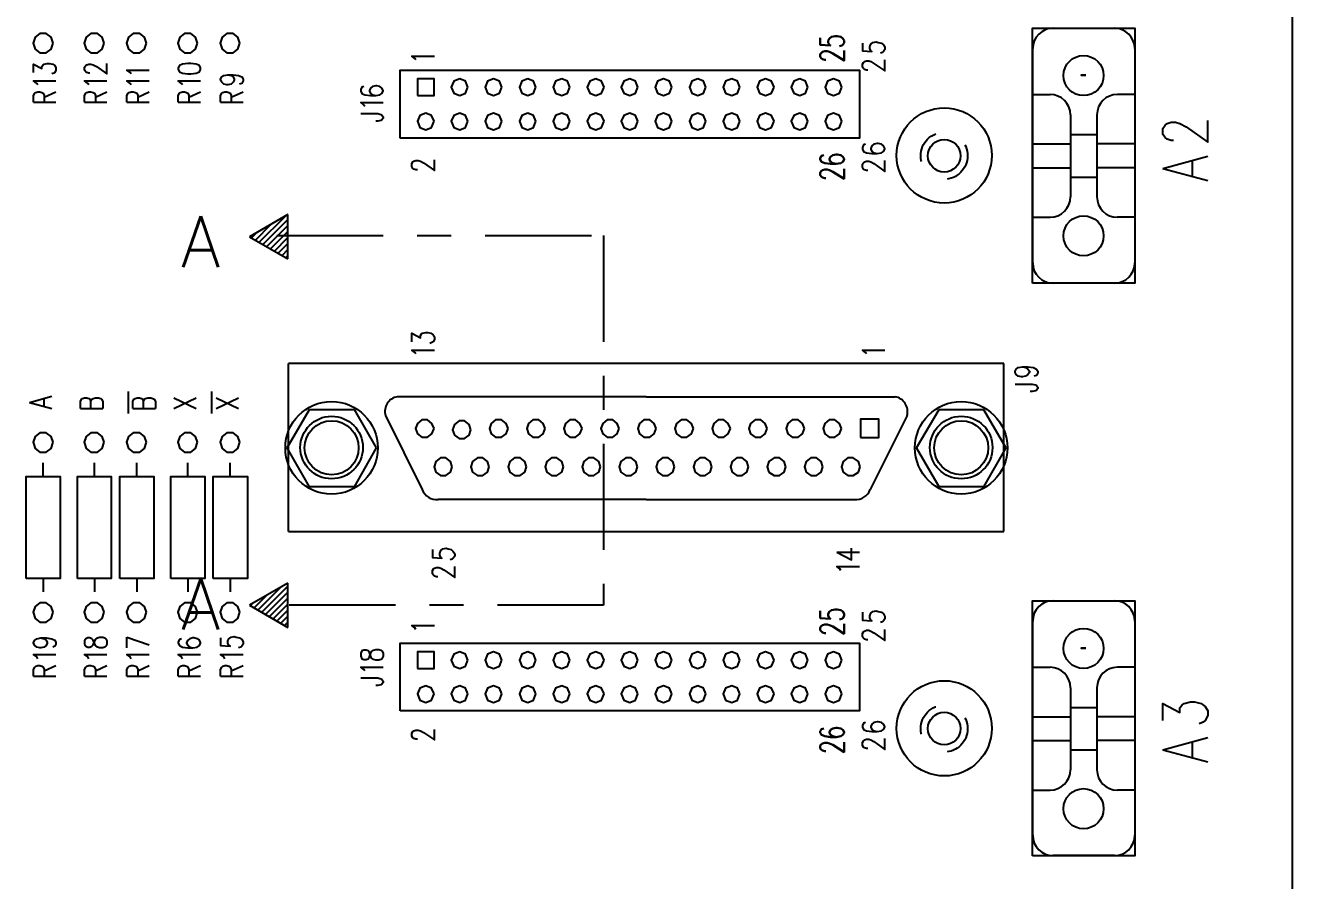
# Model space of a CAD drawing. Extents: x 0 to 31.8, y 0 to 20.
# Drawn here: x 9.341 to 13.069, y 8.12 to 10.635 of the extents above; entities that cross this region are included whole.
import ezdxf

# ---------------------------------------------------------------- set-up
doc = ezdxf.new("R2010")
doc.units = 0
doc.header["$LTSCALE"] = 0.25
doc.header["$MEASUREMENT"] = 0
doc.linetypes.add('CENTER', pattern=[2, 1.25, -0.25, 0.25, -0.25])
doc.linetypes.add('HIDDEN', pattern=[0.375, 0.25, -0.125])
doc.layers.get('0').update_dxf_attribs({"linetype": 'CONTINUOUS'})
for name, color, linetype in [('10', 7, 'CONTINUOUS'), ('CENTER', 3, 'CENTER'), ('OBJECT', 2, 'CONTINUOUS')]:
    doc.layers.add(name, color=color, linetype=linetype)
doc.styles.add('ROMANS', font='romans.shx')

# ---------------------------------------------------------------- blocks, each defined once
blk = doc.blocks.new('CARD_GUIDES')
at = {"layer": '10'}
for p, q in [((10.8117, 8.8569), (10.9919, 8.8569)), ((10.7517, 8.1669), (10.7517, 8.7969)), ((11.0519, 8.7969), (11.0519, 8.1669)), ((10.9919, 8.1069), (10.8117, 8.1069))]:
    blk.add_line(p, q, dxfattribs=at)
for centre, start, end in [((10.8117, 8.7969), 90, 180), ((10.9919, 8.7969), 0, 90), ((10.8117, 8.1669), 180, 270), ((10.9919, 8.1669), 270, 0)]:
    blk.add_arc(centre, 0.06, start, end, dxfattribs=at)
blk = doc.blocks.new('HEXHEAD')
at = {"layer": 'OBJECT'}
for p, q in [((-1.3478, 8.1226), (-1.2816, 8.236)), ((-1.2816, 8.236), (-1.1507, 8.236)), ((-1.1507, 8.236), (-1.0852, 8.1226)), ((-1.2816, 8.0083), (-1.3478, 8.1226)), ((-1.0852, 8.1226), (-1.1507, 8.0083)), ((-1.1507, 8.0083), (-1.2816, 8.0083))]:
    blk.add_line(p, q, dxfattribs=at)
for centre, radius in [((-1.2166, 8.1228), 0.1361), ((-1.2166, 8.1229), 0.0795)]:
    blk.add_circle(centre, radius, dxfattribs=at)
blk = doc.blocks.new('*X37')
at = {"color": 0}
for p, q in [((10.4924, 9.9974), (10.5694, 10.0745)), ((10.4812, 10.0039), (10.5276, 10.0503)), ((10.5036, 9.9909), (10.5768, 10.0641)), ((10.5148, 9.9845), (10.5768, 10.0465)), ((10.526, 9.978), (10.5768, 10.0288)), ((10.47, 10.0103), (10.4858, 10.0262)), ((10.5372, 9.9715), (10.5768, 10.0111)), ((10.5484, 9.9651), (10.5768, 9.9934)), ((10.5596, 9.9586), (10.5768, 9.9757)), ((10.5708, 9.9521), (10.5768, 9.9581)), ((10.4999, 8.9089), (10.5768, 8.9858)), ((10.4775, 8.9219), (10.514, 8.9583)), ((10.4887, 8.9154), (10.5558, 8.9825)), ((10.5111, 8.9025), (10.5768, 8.9681)), ((10.5223, 8.896), (10.5768, 8.9504)), ((10.4663, 8.9284), (10.4721, 8.9342)), ((10.5336, 8.8895), (10.5768, 8.9328)), ((10.5448, 8.8831), (10.5768, 8.9151)), ((10.556, 8.8766), (10.5768, 8.8974)), ((10.5672, 8.8701), (10.5768, 8.8797))]:
    blk.add_line(p, q, dxfattribs=at)

msp = doc.modelspace()

# ---------------------------------------------------------------- linework, layer by layer
at = {"layer": '10'}
for points in [[(2.8186, 13.0832), (2.8186, 5.9838), (13.0686, 5.9838), (13.0686, 13.0832), (2.8186, 13.0832)], [(12.3038, 9.8774), (12.3038, 10.6274), (12.604, 10.6274), (12.604, 9.8774), (12.3038, 9.8774)], [(9.4229, 10.5832), (9.417, 10.6009), (9.4022, 10.6118), (9.3835, 10.6118), (9.3697, 10.6009), (9.3638, 10.5832), (9.3697, 10.5655), (9.3835, 10.5547), (9.4022, 10.5547), (9.417, 10.5655), (9.4229, 10.5832)], [(9.5725, 10.5832), (9.5666, 10.6009), (9.5528, 10.6118), (9.5331, 10.6118), (9.5194, 10.6009), (9.5134, 10.5832), (9.5194, 10.5655), (9.5331, 10.5547), (9.5528, 10.5547), (9.5666, 10.5655), (9.5725, 10.5832)], [(9.6975, 10.5832), (9.6916, 10.6009), (9.6778, 10.6118), (9.6581, 10.6118), (9.6444, 10.6009), (9.6384, 10.5832), (9.6444, 10.5655), (9.6581, 10.5547), (9.6778, 10.5547), (9.6916, 10.5655), (9.6975, 10.5832)], [(9.8471, 10.5832), (9.8412, 10.6009), (9.8274, 10.6118), (9.8087, 10.6118), (9.7949, 10.6009), (9.789, 10.5832), (9.7949, 10.5655), (9.8087, 10.5547), (9.8274, 10.5547), (9.8412, 10.5655), (9.8471, 10.5832)], [(9.9721, 10.5832), (9.9662, 10.6009), (9.9524, 10.6118), (9.9337, 10.6118), (9.9199, 10.6009), (9.914, 10.5832), (9.9199, 10.5655), (9.9337, 10.5547), (9.9524, 10.5547), (9.9662, 10.5655), (9.9721, 10.5832)], [(11.8028, 10.5832), (11.8028, 10.5606), (11.8304, 10.5586), (11.8274, 10.5606), (11.8245, 10.5675), (11.8245, 10.5734), (11.8274, 10.5803), (11.8333, 10.5852), (11.8432, 10.5872), (11.8491, 10.5852), (11.8589, 10.5832), (11.8648, 10.5783), (11.8688, 10.5714), (11.8688, 10.5645), (11.8648, 10.5586), (11.8619, 10.5557), (11.856, 10.5537)], [(9.3648, 10.4966), (9.3648, 10.5212), (9.3894, 10.5084), (9.3894, 10.5143), (9.3934, 10.5193), (9.3963, 10.5212), (9.4052, 10.5232), (9.4111, 10.5232), (9.4219, 10.5212), (9.4278, 10.5173), (9.4308, 10.5104), (9.4308, 10.5035), (9.4278, 10.4966), (9.4249, 10.4946), (9.419, 10.4927)], [(9.5302, 10.4946), (9.5272, 10.4946), (9.5213, 10.4966), (9.5184, 10.4986), (9.5144, 10.5035), (9.5144, 10.5124), (9.5184, 10.5173), (9.5213, 10.5193), (9.5272, 10.5212), (9.5331, 10.5212), (9.54, 10.5193), (9.5499, 10.5143), (9.5804, 10.4927), (9.5804, 10.5232)], [(9.79, 10.5055), (9.794, 10.4986), (9.8028, 10.4946), (9.8186, 10.4927), (9.8274, 10.4927), (9.8432, 10.4946), (9.853, 10.4986), (9.856, 10.5055), (9.856, 10.5104), (9.853, 10.5173), (9.8432, 10.5212), (9.8274, 10.5232), (9.8186, 10.5232), (9.8028, 10.5212), (9.794, 10.5173), (9.79, 10.5104), (9.79, 10.5055)], [(10.4898, 10.534), (10.4869, 10.5379), (10.478, 10.5448), (10.544, 10.5448)], [(11.8186, 10.5035), (11.8146, 10.5035), (11.8087, 10.5055), (11.8058, 10.5084), (11.8028, 10.5124), (11.8028, 10.5212), (11.8058, 10.5261), (11.8087, 10.5291), (11.8146, 10.5311), (11.8215, 10.5311), (11.8274, 10.5291), (11.8363, 10.5232), (11.8688, 10.5015), (11.8688, 10.534)], [(9.6522, 10.4927), (9.6493, 10.4966), (9.6394, 10.5035), (9.7054, 10.5035)], [(9.9367, 10.4897), (9.9465, 10.4878), (9.9524, 10.4838), (9.9554, 10.4769), (9.9554, 10.474), (9.9524, 10.4681), (9.9465, 10.4622), (9.9367, 10.4602), (9.9337, 10.4602), (9.9249, 10.4622), (9.919, 10.4681), (9.915, 10.474), (9.915, 10.4769), (9.919, 10.4838), (9.9249, 10.4878), (9.9367, 10.4897), (9.9524, 10.4897), (9.9682, 10.4878), (9.978, 10.4838), (9.981, 10.4769), (9.981, 10.472), (9.978, 10.4641), (9.9711, 10.4622)], [(10.4436, 10.3036), (10.4436, 10.5034), (11.794, 10.5034), (11.794, 10.3036), (10.4436, 10.3036)], [(10.4938, 10.4287), (10.543, 10.4287), (10.543, 10.4779), (10.4938, 10.4779), (10.4938, 10.4287)], [(10.6424, 10.4533), (10.6355, 10.471), (10.6188, 10.4779), (10.601, 10.471), (10.5932, 10.4533), (10.601, 10.4356), (10.6188, 10.4287), (10.6355, 10.4356), (10.6424, 10.4533)], [(10.7428, 10.4533), (10.7359, 10.471), (10.7182, 10.4779), (10.7005, 10.471), (10.6936, 10.4533), (10.7005, 10.4356), (10.7182, 10.4287), (10.7359, 10.4356), (10.7428, 10.4533)], [(10.8422, 10.4533), (10.8353, 10.471), (10.8186, 10.4779), (10.8009, 10.471), (10.794, 10.4533), (10.8009, 10.4356), (10.8186, 10.4287), (10.8353, 10.4356), (10.8422, 10.4533)], [(10.9426, 10.4533), (10.9357, 10.471), (10.919, 10.4779), (10.9003, 10.471), (10.8934, 10.4533), (10.9003, 10.4356), (10.919, 10.4287), (10.9357, 10.4356), (10.9426, 10.4533)], [(11.043, 10.4533), (11.0351, 10.471), (11.0184, 10.4779), (11.0007, 10.471), (10.9938, 10.4533), (11.0007, 10.4356), (11.0184, 10.4287), (11.0351, 10.4356), (11.043, 10.4533)], [(11.1424, 10.4533), (11.1355, 10.471), (11.1188, 10.4779), (11.101, 10.471), (11.0932, 10.4533), (11.101, 10.4356), (11.1188, 10.4287), (11.1355, 10.4356), (11.1424, 10.4533)], [(11.2428, 10.4533), (11.2359, 10.471), (11.2182, 10.4779), (11.2005, 10.471), (11.1936, 10.4533), (11.2005, 10.4356), (11.2182, 10.4287), (11.2359, 10.4356), (11.2428, 10.4533)], [(11.3422, 10.4533), (11.3353, 10.471), (11.3186, 10.4779), (11.3009, 10.471), (11.294, 10.4533), (11.3009, 10.4356), (11.3186, 10.4287), (11.3353, 10.4356), (11.3422, 10.4533)], [(11.4426, 10.4533), (11.4357, 10.471), (11.419, 10.4779), (11.4003, 10.471), (11.3934, 10.4533), (11.4003, 10.4356), (11.419, 10.4287), (11.4357, 10.4356), (11.4426, 10.4533)], [(11.543, 10.4533), (11.5351, 10.471), (11.5184, 10.4779), (11.5007, 10.471), (11.4938, 10.4533), (11.5007, 10.4356), (11.5184, 10.4287), (11.5351, 10.4356), (11.543, 10.4533)], [(11.6424, 10.4533), (11.6355, 10.471), (11.6188, 10.4779), (11.601, 10.471), (11.5932, 10.4533), (11.601, 10.4356), (11.6188, 10.4287), (11.6355, 10.4356), (11.6424, 10.4533)], [(11.7428, 10.4533), (11.7359, 10.471), (11.7182, 10.4779), (11.7005, 10.471), (11.6936, 10.4533), (11.7005, 10.4356), (11.7182, 10.4287), (11.7359, 10.4356), (11.7428, 10.4533)], [(12.4603, 10.4887), (12.4465, 10.4887), (12.4603, 10.4887)], [(9.3776, 10.4602), (9.3747, 10.4641), (9.3648, 10.472), (9.4308, 10.472)], [(9.3648, 10.409), (9.3648, 10.4287), (9.3688, 10.4356), (9.3717, 10.4376), (9.3776, 10.4395), (9.3835, 10.4395), (9.3894, 10.4376), (9.3934, 10.4356), (9.3963, 10.4287), (9.3963, 10.409)], [(9.3963, 10.4238), (9.4308, 10.4395)], [(9.5272, 10.4602), (9.5243, 10.4641), (9.5144, 10.472), (9.5804, 10.472)], [(9.5144, 10.409), (9.5144, 10.4287), (9.5184, 10.4356), (9.5213, 10.4376), (9.5272, 10.4395), (9.5331, 10.4395), (9.54, 10.4376), (9.544, 10.4356), (9.5469, 10.4287), (9.5469, 10.409)], [(9.5469, 10.4238), (9.5804, 10.4395)], [(9.6522, 10.4602), (9.6493, 10.4641), (9.6394, 10.472), (9.7054, 10.472)], [(9.6394, 10.409), (9.6394, 10.4287), (9.6434, 10.4356), (9.6463, 10.4376), (9.6522, 10.4395), (9.6581, 10.4395), (9.665, 10.4376), (9.669, 10.4356), (9.6719, 10.4287), (9.6719, 10.409)], [(9.6719, 10.4238), (9.7054, 10.4395)], [(9.8028, 10.4602), (9.7999, 10.4641), (9.79, 10.472), (9.856, 10.472)], [(9.79, 10.409), (9.79, 10.4287), (9.794, 10.4356), (9.7969, 10.4376), (9.8028, 10.4395), (9.8087, 10.4395), (9.8146, 10.4376), (9.8186, 10.4356), (9.8215, 10.4287), (9.8215, 10.409)], [(9.8215, 10.4238), (9.856, 10.4395)], [(9.915, 10.409), (9.915, 10.4287), (9.919, 10.4356), (9.9219, 10.4376), (9.9278, 10.4395), (9.9337, 10.4395), (9.9396, 10.4376), (9.9436, 10.4356), (9.9465, 10.4287), (9.9465, 10.409)], [(9.9465, 10.4238), (9.981, 10.4395)], [(10.3363, 10.4553), (10.3304, 10.4533), (10.3274, 10.4464), (10.3274, 10.4415), (10.3304, 10.4346), (10.3392, 10.4307), (10.356, 10.4287), (10.3717, 10.4287), (10.3835, 10.4307), (10.3894, 10.4346), (10.3934, 10.4415), (10.3934, 10.4435), (10.3894, 10.4504), (10.3835, 10.4553), (10.3747, 10.4572), (10.3717, 10.4572), (10.3619, 10.4553), (10.356, 10.4504), (10.353, 10.4435), (10.353, 10.4415), (10.356, 10.4346), (10.3619, 10.4307), (10.3717, 10.4287)], [(9.3648, 10.409), (9.4308, 10.409)], [(9.5144, 10.409), (9.5804, 10.409)], [(9.6394, 10.409), (9.7054, 10.409)], [(9.79, 10.409), (9.856, 10.409)], [(9.915, 10.409), (9.981, 10.409)], [(10.3392, 10.3962), (10.3363, 10.4002), (10.3274, 10.408), (10.3934, 10.408)], [(10.3274, 10.3756), (10.3776, 10.3756), (10.3865, 10.3736), (10.3894, 10.3716), (10.3934, 10.3667), (10.3934, 10.3628), (10.3894, 10.3578), (10.3865, 10.3559), (10.3776, 10.3539), (10.3717, 10.3539)], [(10.543, 10.3539), (10.5351, 10.3706), (10.5184, 10.3775), (10.5007, 10.3706), (10.4938, 10.3539), (10.5007, 10.3352), (10.5184, 10.3283), (10.5351, 10.3352), (10.543, 10.3539)], [(10.6424, 10.3539), (10.6355, 10.3706), (10.6188, 10.3775), (10.601, 10.3706), (10.5932, 10.3539), (10.601, 10.3352), (10.6188, 10.3283), (10.6355, 10.3352), (10.6424, 10.3539)], [(10.7428, 10.3539), (10.7359, 10.3706), (10.7182, 10.3775), (10.7005, 10.3706), (10.6936, 10.3539), (10.7005, 10.3352), (10.7182, 10.3283), (10.7359, 10.3352), (10.7428, 10.3539)], [(10.8422, 10.3539), (10.8353, 10.3706), (10.8186, 10.3775), (10.8009, 10.3706), (10.794, 10.3539), (10.8009, 10.3352), (10.8186, 10.3283), (10.8353, 10.3352), (10.8422, 10.3539)], [(10.9426, 10.3539), (10.9357, 10.3706), (10.919, 10.3775), (10.9003, 10.3706), (10.8934, 10.3539), (10.9003, 10.3352), (10.919, 10.3283), (10.9357, 10.3352), (10.9426, 10.3539)], [(11.043, 10.3539), (11.0351, 10.3706), (11.0184, 10.3775), (11.0007, 10.3706), (10.9938, 10.3539), (11.0007, 10.3352), (11.0184, 10.3283), (11.0351, 10.3352), (11.043, 10.3539)], [(11.1424, 10.3539), (11.1355, 10.3706), (11.1188, 10.3775), (11.101, 10.3706), (11.0932, 10.3539), (11.101, 10.3352), (11.1188, 10.3283), (11.1355, 10.3352), (11.1424, 10.3539)], [(11.2428, 10.3539), (11.2359, 10.3706), (11.2182, 10.3775), (11.2005, 10.3706), (11.1936, 10.3539), (11.2005, 10.3352), (11.2182, 10.3283), (11.2359, 10.3352), (11.2428, 10.3539)], [(11.3422, 10.3539), (11.3353, 10.3706), (11.3186, 10.3775), (11.3009, 10.3706), (11.294, 10.3539), (11.3009, 10.3352), (11.3186, 10.3283), (11.3353, 10.3352), (11.3422, 10.3539)], [(11.4426, 10.3539), (11.4357, 10.3706), (11.419, 10.3775), (11.4003, 10.3706), (11.3934, 10.3539), (11.4003, 10.3352), (11.419, 10.3283), (11.4357, 10.3352), (11.4426, 10.3539)], [(11.543, 10.3539), (11.5351, 10.3706), (11.5184, 10.3775), (11.5007, 10.3706), (11.4938, 10.3539), (11.5007, 10.3352), (11.5184, 10.3283), (11.5351, 10.3352), (11.543, 10.3539)], [(11.6424, 10.3539), (11.6355, 10.3706), (11.6188, 10.3775), (11.601, 10.3706), (11.5932, 10.3539), (11.601, 10.3352), (11.6188, 10.3283), (11.6355, 10.3352), (11.6424, 10.3539)], [(11.7428, 10.3539), (11.7359, 10.3706), (11.7182, 10.3775), (11.7005, 10.3706), (11.6936, 10.3539), (11.7005, 10.3352), (11.7182, 10.3283), (11.7359, 10.3352), (11.7428, 10.3539)], [(12.7182, 10.2968), (12.7113, 10.2968), (12.6995, 10.3007), (12.6936, 10.3057), (12.6867, 10.3145), (12.6867, 10.3322), (12.6936, 10.3421), (12.6995, 10.347), (12.7113, 10.3509), (12.7241, 10.3509), (12.7369, 10.347), (12.7556, 10.3372), (12.8186, 10.2919), (12.8186, 10.3559)], [(11.8117, 10.286), (11.8058, 10.284), (11.8028, 10.2761), (11.8028, 10.2712), (11.8058, 10.2643), (11.8146, 10.2604), (11.8304, 10.2584), (11.8461, 10.2584), (11.8589, 10.2604), (11.8648, 10.2643), (11.8688, 10.2712), (11.8688, 10.2732), (11.8648, 10.2811), (11.8589, 10.286), (11.8491, 10.2879), (11.8461, 10.2879), (11.8363, 10.286), (11.8304, 10.2811), (11.8274, 10.2732), (11.8274, 10.2712), (11.8304, 10.2643), (11.8363, 10.2604), (11.8461, 10.2584)], [(10.4938, 10.2102), (10.4898, 10.2102), (10.4839, 10.2122), (10.481, 10.2141), (10.478, 10.22), (10.478, 10.2289), (10.481, 10.2338), (10.4839, 10.2358), (10.4898, 10.2378), (10.4967, 10.2378), (10.5026, 10.2358), (10.5115, 10.2309), (10.544, 10.2082), (10.544, 10.2397)], [(11.8186, 10.2082), (11.8146, 10.2082), (11.8087, 10.2102), (11.8058, 10.2122), (11.8028, 10.2181), (11.8028, 10.2269), (11.8058, 10.2309), (11.8087, 10.2338), (11.8146, 10.2358), (11.8215, 10.2358), (11.8274, 10.2338), (11.8363, 10.2289), (11.8688, 10.2053), (11.8688, 10.2378)], [(12.6867, 10.2141), (12.8186, 10.2505)], [(12.7743, 10.1915), (12.7743, 10.2378)], [(12.6867, 10.2141), (12.8186, 10.1787)], [(10.478, 9.7043), (10.478, 9.7299), (10.5026, 9.7161), (10.5026, 9.723), (10.5056, 9.7279), (10.5085, 9.7299), (10.5184, 9.7318), (10.5243, 9.7318), (10.5331, 9.7299), (10.54, 9.725), (10.544, 9.719), (10.544, 9.7112), (10.54, 9.7043), (10.5361, 9.7023), (10.5302, 9.6994)], [(10.4898, 9.6689), (10.4869, 9.6728), (10.478, 9.6797), (10.544, 9.6797)], [(11.8146, 9.6689), (11.8117, 9.6728), (11.8028, 9.6797), (11.8688, 9.6797)], [(12.2192, 9.6403), (10.1148, 9.6403)], [(10.1148, 9.1462), (10.1148, 9.6403)], [(12.2192, 9.1462), (12.2192, 9.6403)], [(12.2743, 9.6305), (12.2831, 9.6285), (12.29, 9.6236), (12.294, 9.6177), (12.294, 9.6147), (12.29, 9.6088), (12.2831, 9.6039), (12.2743, 9.6019), (12.2713, 9.6019), (12.2615, 9.6039), (12.2556, 9.6088), (12.2526, 9.6147), (12.2526, 9.6177), (12.2556, 9.6236), (12.2615, 9.6285), (12.2743, 9.6305), (12.29, 9.6305), (12.3058, 9.6285), (12.3146, 9.6236), (12.3186, 9.6177), (12.3186, 9.6128), (12.3146, 9.6059), (12.3087, 9.6039)], [(9.353, 9.5261), (9.419, 9.5448)], [(9.6434, 9.5585), (9.6434, 9.4936)], [(9.8885, 9.5585), (9.8885, 9.4936)], [(12.2526, 9.5803), (12.3028, 9.5803), (12.3117, 9.5783), (12.3146, 9.5763), (12.3186, 9.5714), (12.3186, 9.5675), (12.3146, 9.5626), (12.3117, 9.5606), (12.3028, 9.5586), (12.2969, 9.5586)], [(9.353, 9.5261), (9.419, 9.5084)], [(9.3963, 9.5143), (9.3963, 9.5379)], [(9.5026, 9.5084), (9.5026, 9.5291), (9.5056, 9.536), (9.5085, 9.5379), (9.5144, 9.5399), (9.5213, 9.5399), (9.5272, 9.5379), (9.5302, 9.536), (9.5331, 9.5291)], [(9.5026, 9.5084), (9.5686, 9.5084)], [(9.5331, 9.5084), (9.5331, 9.5291), (9.5361, 9.536), (9.54, 9.5379), (9.5469, 9.5399), (9.5558, 9.5399), (9.5617, 9.5379), (9.5646, 9.536), (9.5686, 9.5291), (9.5686, 9.5084)], [(9.6572, 9.5084), (9.6572, 9.5291), (9.6601, 9.536), (9.664, 9.5379), (9.67, 9.5399), (9.6768, 9.5399), (9.6827, 9.5379), (9.6857, 9.536), (9.6887, 9.5291)], [(9.6572, 9.5084), (9.7231, 9.5084)], [(9.6887, 9.5084), (9.6887, 9.5291), (9.6916, 9.536), (9.6946, 9.5379), (9.7014, 9.5399), (9.7103, 9.5399), (9.7162, 9.5379), (9.7192, 9.536), (9.7231, 9.5291), (9.7231, 9.5084)], [(9.7772, 9.5084), (9.8432, 9.5399)], [(9.7772, 9.5399), (9.8432, 9.5084)], [(9.9022, 9.5084), (9.9682, 9.5399)], [(9.9022, 9.5399), (9.9682, 9.5084)], [(10.543, 9.4494), (10.5361, 9.4641), (10.5233, 9.475), (10.5066, 9.475), (10.4938, 9.4641), (10.4888, 9.4494), (10.4938, 9.4336), (10.5066, 9.4238), (10.5233, 9.4238), (10.5361, 9.4336), (10.543, 9.4494)], [(10.6512, 9.4454), (10.6463, 9.4612), (10.6325, 9.472), (10.6168, 9.472), (10.603, 9.4612), (10.5971, 9.4454), (10.603, 9.4297), (10.6168, 9.4198), (10.6325, 9.4198), (10.6463, 9.4297), (10.6512, 9.4454)], [(10.7605, 9.4494), (10.7546, 9.4641), (10.7418, 9.475), (10.7241, 9.475), (10.7113, 9.4641), (10.7064, 9.4494), (10.7113, 9.4336), (10.7241, 9.4238), (10.7418, 9.4238), (10.7546, 9.4336), (10.7605, 9.4494)], [(10.8697, 9.4494), (10.8638, 9.4641), (10.851, 9.475), (10.8333, 9.475), (10.8205, 9.4641), (10.8156, 9.4494), (10.8205, 9.4336), (10.8333, 9.4238), (10.851, 9.4238), (10.8638, 9.4336), (10.8697, 9.4494)], [(10.979, 9.4494), (10.9721, 9.4641), (10.9593, 9.475), (10.9426, 9.475), (10.9298, 9.4641), (10.9249, 9.4494), (10.9298, 9.4336), (10.9426, 9.4238), (10.9593, 9.4238), (10.9721, 9.4336), (10.979, 9.4494)], [(11.0873, 9.4494), (11.0814, 9.4641), (11.0686, 9.475), (11.0518, 9.475), (11.039, 9.4641), (11.0331, 9.4494), (11.039, 9.4336), (11.0518, 9.4238), (11.0686, 9.4238), (11.0814, 9.4336), (11.0873, 9.4494)], [(11.1965, 9.4494), (11.1906, 9.4641), (11.1778, 9.475), (11.1601, 9.475), (11.1473, 9.4641), (11.1424, 9.4494), (11.1473, 9.4336), (11.1601, 9.4238), (11.1778, 9.4238), (11.1906, 9.4336), (11.1965, 9.4494)], [(11.3058, 9.4494), (11.2999, 9.4641), (11.2861, 9.475), (11.2694, 9.475), (11.2566, 9.4641), (11.2516, 9.4494), (11.2566, 9.4336), (11.2694, 9.4238), (11.2861, 9.4238), (11.2999, 9.4336), (11.3058, 9.4494)], [(11.415, 9.4494), (11.4081, 9.4641), (11.3953, 9.475), (11.3786, 9.475), (11.3658, 9.4641), (11.3609, 9.4494), (11.3658, 9.4336), (11.3786, 9.4238), (11.3953, 9.4238), (11.4081, 9.4336), (11.415, 9.4494)], [(11.5233, 9.4494), (11.5174, 9.4641), (11.5046, 9.475), (11.4879, 9.475), (11.4741, 9.4641), (11.4692, 9.4494), (11.4741, 9.4336), (11.4879, 9.4238), (11.5046, 9.4238), (11.5174, 9.4336), (11.5233, 9.4494)], [(11.6325, 9.4494), (11.6266, 9.4641), (11.6138, 9.475), (11.5961, 9.475), (11.5833, 9.4641), (11.5784, 9.4494), (11.5833, 9.4336), (11.5961, 9.4238), (11.6138, 9.4238), (11.6266, 9.4336), (11.6325, 9.4494)], [(11.7418, 9.4494), (11.7359, 9.4641), (11.7221, 9.475), (11.7054, 9.475), (11.6926, 9.4641), (11.6877, 9.4494), (11.6926, 9.4336), (11.7054, 9.4238), (11.7221, 9.4238), (11.7359, 9.4336), (11.7418, 9.4494)], [(11.7969, 9.4228), (11.851, 9.4228), (11.851, 9.4769), (11.7969, 9.4769), (11.7969, 9.4228)], [(9.4229, 9.409), (9.417, 9.4257), (9.4022, 9.4366), (9.3835, 9.4366), (9.3697, 9.4257), (9.3638, 9.409), (9.3697, 9.3903), (9.3835, 9.3795), (9.4022, 9.3795), (9.417, 9.3903), (9.4229, 9.409)], [(9.5725, 9.409), (9.5666, 9.4257), (9.5528, 9.4366), (9.5331, 9.4366), (9.5194, 9.4257), (9.5134, 9.409), (9.5194, 9.3903), (9.5331, 9.3795), (9.5528, 9.3795), (9.5666, 9.3903), (9.5725, 9.409)], [(9.6975, 9.409), (9.6916, 9.4257), (9.6778, 9.4366), (9.6581, 9.4366), (9.6444, 9.4257), (9.6384, 9.409), (9.6444, 9.3903), (9.6581, 9.3795), (9.6778, 9.3795), (9.6916, 9.3903), (9.6975, 9.409)], [(9.8471, 9.409), (9.8412, 9.4257), (9.8274, 9.4366), (9.8087, 9.4366), (9.7949, 9.4257), (9.789, 9.409), (9.7949, 9.3903), (9.8087, 9.3795), (9.8274, 9.3795), (9.8412, 9.3903), (9.8471, 9.409)], [(9.9721, 9.409), (9.9662, 9.4257), (9.9524, 9.4366), (9.9337, 9.4366), (9.9199, 9.4257), (9.914, 9.409), (9.9199, 9.3903), (9.9337, 9.3795), (9.9524, 9.3795), (9.9662, 9.3903), (9.9721, 9.409)], [(10.5961, 9.3372), (10.5912, 9.3529), (10.5774, 9.3628), (10.5617, 9.3628), (10.5479, 9.3529), (10.543, 9.3372), (10.5479, 9.3214), (10.5617, 9.3116), (10.5774, 9.3116), (10.5912, 9.3214), (10.5961, 9.3372)], [(10.7054, 9.3372), (10.7005, 9.3529), (10.6867, 9.3628), (10.6709, 9.3628), (10.6562, 9.3529), (10.6512, 9.3372), (10.6562, 9.3214), (10.6709, 9.3116), (10.6867, 9.3116), (10.7005, 9.3214), (10.7054, 9.3372)], [(10.8146, 9.3372), (10.8097, 9.3529), (10.7959, 9.3628), (10.7792, 9.3628), (10.7654, 9.3529), (10.7605, 9.3372), (10.7654, 9.3214), (10.7792, 9.3116), (10.7959, 9.3116), (10.8097, 9.3214), (10.8146, 9.3372)], [(10.9239, 9.3372), (10.919, 9.3529), (10.9042, 9.3628), (10.8884, 9.3628), (10.8747, 9.3529), (10.8697, 9.3372), (10.8747, 9.3214), (10.8884, 9.3116), (10.9042, 9.3116), (10.919, 9.3214), (10.9239, 9.3372)], [(11.0321, 9.3372), (11.0272, 9.3529), (11.0134, 9.3628), (10.9977, 9.3628), (10.9839, 9.3529), (10.979, 9.3372), (10.9839, 9.3214), (10.9977, 9.3116), (11.0134, 9.3116), (11.0272, 9.3214), (11.0321, 9.3372)], [(11.1414, 9.3372), (11.1365, 9.3529), (11.1227, 9.3628), (11.107, 9.3628), (11.0922, 9.3529), (11.0873, 9.3372), (11.0922, 9.3214), (11.107, 9.3116), (11.1227, 9.3116), (11.1365, 9.3214), (11.1414, 9.3372)], [(11.2507, 9.3372), (11.2457, 9.3529), (11.232, 9.3628), (11.2152, 9.3628), (11.2014, 9.3529), (11.1965, 9.3372), (11.2014, 9.3214), (11.2152, 9.3116), (11.232, 9.3116), (11.2457, 9.3214), (11.2507, 9.3372)], [(11.3599, 9.3372), (11.355, 9.3529), (11.3402, 9.3628), (11.3245, 9.3628), (11.3107, 9.3529), (11.3058, 9.3372), (11.3107, 9.3214), (11.3245, 9.3116), (11.3402, 9.3116), (11.355, 9.3214), (11.3599, 9.3372)], [(11.4682, 9.3372), (11.4633, 9.3529), (11.4495, 9.3628), (11.4337, 9.3628), (11.4199, 9.3529), (11.415, 9.3372), (11.4199, 9.3214), (11.4337, 9.3116), (11.4495, 9.3116), (11.4633, 9.3214), (11.4682, 9.3372)], [(11.5774, 9.3372), (11.5725, 9.3529), (11.5587, 9.3628), (11.543, 9.3628), (11.5282, 9.3529), (11.5233, 9.3372), (11.5282, 9.3214), (11.543, 9.3116), (11.5587, 9.3116), (11.5725, 9.3214), (11.5774, 9.3372)], [(11.6867, 9.3372), (11.6818, 9.3529), (11.668, 9.3628), (11.6512, 9.3628), (11.6375, 9.3529), (11.6325, 9.3372), (11.6375, 9.3214), (11.6512, 9.3116), (11.668, 9.3116), (11.6818, 9.3214), (11.6867, 9.3372)], [(11.7959, 9.3372), (11.791, 9.3529), (11.7762, 9.3628), (11.7605, 9.3628), (11.7467, 9.3529), (11.7418, 9.3372), (11.7467, 9.3214), (11.7605, 9.3116), (11.7762, 9.3116), (11.791, 9.3214), (11.7959, 9.3372)], [(9.3934, 9.3086), (9.3934, 9.349)], [(9.544, 9.3086), (9.544, 9.349)], [(9.669, 9.3086), (9.669, 9.349)], [(9.8186, 9.3086), (9.8186, 9.349)], [(9.9436, 9.3086), (9.9436, 9.349)], [(9.3432, 9.0084), (9.3432, 9.3086), (9.4436, 9.3086), (9.4436, 9.0084), (9.3432, 9.0084)], [(9.4938, 9.0084), (9.4938, 9.3086), (9.5932, 9.3086), (9.5932, 9.0084), (9.4938, 9.0084)], [(9.6188, 9.0084), (9.6188, 9.3086), (9.7182, 9.3086), (9.7182, 9.0084), (9.6188, 9.0084)], [(9.7684, 9.0084), (9.7684, 9.3086), (9.8688, 9.3086), (9.8688, 9.0084), (9.7684, 9.0084)], [(9.8934, 9.0084), (9.8934, 9.3086), (9.9938, 9.3086), (9.9938, 9.0084), (9.8934, 9.0084)], [(10.1148, 9.1462), (12.2192, 9.1462)], [(10.5381, 9.094), (10.5381, 9.0704), (10.5656, 9.0685), (10.5627, 9.0704), (10.5597, 9.0773), (10.5597, 9.0832), (10.5627, 9.0911), (10.5686, 9.096), (10.5784, 9.098), (10.5843, 9.096), (10.5932, 9.094), (10.5991, 9.0881), (10.604, 9.0813), (10.604, 9.0744), (10.5991, 9.0685), (10.5961, 9.0655), (10.5902, 9.0635)], [(11.728, 9.0862), (11.7713, 9.0635), (11.7713, 9.098)], [(11.728, 9.0862), (11.794, 9.0862)], [(10.5538, 9.0133), (10.5499, 9.0133), (10.544, 9.0153), (10.541, 9.0183), (10.5381, 9.0222), (10.5381, 9.032), (10.541, 9.037), (10.544, 9.0389), (10.5499, 9.0409), (10.5568, 9.0409), (10.5627, 9.0389), (10.5715, 9.034), (10.604, 9.0114), (10.604, 9.0439)], [(11.7398, 9.032), (11.7369, 9.037), (11.728, 9.0439), (11.794, 9.0439)], [(9.3934, 9.0084), (9.3934, 8.9691)], [(9.544, 9.0084), (9.544, 8.9691)], [(9.669, 9.0084), (9.669, 8.9691)], [(9.8186, 9.0084), (9.8186, 8.9691)], [(9.9436, 9.0084), (9.9436, 8.9691)], [(9.4229, 8.909), (9.417, 8.9257), (9.4022, 8.9366), (9.3835, 8.9366), (9.3697, 8.9257), (9.3638, 8.909), (9.3697, 8.8903), (9.3835, 8.8795), (9.4022, 8.8795), (9.417, 8.8903), (9.4229, 8.909)], [(9.5725, 8.909), (9.5666, 8.9257), (9.5528, 8.9366), (9.5331, 8.9366), (9.5194, 8.9257), (9.5134, 8.909), (9.5194, 8.8903), (9.5331, 8.8795), (9.5528, 8.8795), (9.5666, 8.8903), (9.5725, 8.909)], [(9.6975, 8.909), (9.6916, 8.9257), (9.6778, 8.9366), (9.6581, 8.9366), (9.6444, 8.9257), (9.6384, 8.909), (9.6444, 8.8903), (9.6581, 8.8795), (9.6778, 8.8795), (9.6916, 8.8903), (9.6975, 8.909)], [(9.8471, 8.909), (9.8412, 8.9257), (9.8274, 8.9366), (9.8087, 8.9366), (9.7949, 8.9257), (9.789, 8.909), (9.7949, 8.8903), (9.8087, 8.8795), (9.8274, 8.8795), (9.8412, 8.8903), (9.8471, 8.909)], [(9.9721, 8.909), (9.9662, 8.9257), (9.9524, 8.9366), (9.9337, 8.9366), (9.9199, 8.9257), (9.914, 8.909), (9.9199, 8.8903), (9.9337, 8.8795), (9.9524, 8.8795), (9.9662, 8.8903), (9.9721, 8.909)], [(11.8028, 8.909), (11.8028, 8.8854), (11.8304, 8.8834), (11.8274, 8.8854), (11.8245, 8.8923), (11.8245, 8.8982), (11.8274, 8.9061), (11.8333, 8.911), (11.8432, 8.9129), (11.8491, 8.911), (11.8589, 8.909), (11.8648, 8.9041), (11.8688, 8.8962), (11.8688, 8.8893), (11.8648, 8.8834), (11.8619, 8.8805), (11.856, 8.8785)], [(12.3038, 8.1924), (12.3038, 8.9424), (12.604, 8.9424), (12.604, 8.1924), (12.3038, 8.1924)], [(9.5144, 8.8155), (9.5184, 8.8096), (9.5243, 8.8067), (9.5302, 8.8067), (9.5361, 8.8096), (9.54, 8.8135), (9.544, 8.8224), (9.5469, 8.8293), (9.5528, 8.8342), (9.5587, 8.8362), (9.5686, 8.8362), (9.5745, 8.8342), (9.5774, 8.8313), (9.5804, 8.8254), (9.5804, 8.8155), (9.5774, 8.8096), (9.5745, 8.8067), (9.5686, 8.8047), (9.5587, 8.8047), (9.5528, 8.8067), (9.5469, 8.8116), (9.544, 8.8185), (9.54, 8.8273), (9.5361, 8.8313), (9.5302, 8.8342), (9.5243, 8.8342), (9.5184, 8.8313), (9.5144, 8.8254), (9.5144, 8.8155)], [(9.6394, 8.8362), (9.7054, 8.8135)], [(9.6394, 8.8047), (9.6394, 8.8362)], [(9.915, 8.8342), (9.915, 8.8116), (9.9436, 8.8096), (9.9396, 8.8116), (9.9367, 8.8185), (9.9367, 8.8254), (9.9396, 8.8313), (9.9465, 8.8362), (9.9554, 8.8382), (9.9613, 8.8362), (9.9711, 8.8342), (9.978, 8.8293), (9.981, 8.8224), (9.981, 8.8155), (9.978, 8.8096), (9.9741, 8.8067), (9.9682, 8.8047)], [(10.4898, 8.8588), (10.4869, 8.8628), (10.478, 8.8696), (10.544, 8.8696)], [(11.8186, 8.8283), (11.8146, 8.8283), (11.8087, 8.8303), (11.8058, 8.8332), (11.8028, 8.8372), (11.8028, 8.847), (11.8058, 8.8519), (11.8087, 8.8539), (11.8146, 8.8559), (11.8215, 8.8559), (11.8274, 8.8539), (11.8363, 8.849), (11.8688, 8.8263), (11.8688, 8.8588)], [(9.3865, 8.8342), (9.3963, 8.8313), (9.4022, 8.8273), (9.4052, 8.8204), (9.4052, 8.8185), (9.4022, 8.8116), (9.3963, 8.8067), (9.3865, 8.8047), (9.3835, 8.8047), (9.3747, 8.8067), (9.3688, 8.8116), (9.3648, 8.8185), (9.3648, 8.8204), (9.3688, 8.8273), (9.3747, 8.8313), (9.3865, 8.8342), (9.4022, 8.8342), (9.419, 8.8313), (9.4278, 8.8273), (9.4308, 8.8204), (9.4308, 8.8155), (9.4278, 8.8096), (9.4219, 8.8067)], [(9.7999, 8.8313), (9.794, 8.8293), (9.79, 8.8224), (9.79, 8.8185), (9.794, 8.8116), (9.8028, 8.8067), (9.8186, 8.8047), (9.8333, 8.8047), (9.8461, 8.8067), (9.853, 8.8116), (9.856, 8.8185), (9.856, 8.8204), (9.853, 8.8273), (9.8461, 8.8313), (9.8363, 8.8342), (9.8333, 8.8342), (9.8245, 8.8313), (9.8186, 8.8273), (9.8146, 8.8204), (9.8146, 8.8185), (9.8186, 8.8116), (9.8245, 8.8067), (9.8333, 8.8047)], [(10.3274, 8.7801), (10.3304, 8.7722), (10.3363, 8.7702), (10.3432, 8.7702), (10.3491, 8.7722), (10.353, 8.7781), (10.356, 8.787), (10.3589, 8.7939), (10.3648, 8.7978), (10.3717, 8.7998), (10.3806, 8.7998), (10.3865, 8.7978), (10.3894, 8.7958), (10.3934, 8.7889), (10.3934, 8.7801), (10.3894, 8.7722), (10.3865, 8.7702), (10.3806, 8.7683), (10.3717, 8.7683), (10.3648, 8.7702), (10.3589, 8.7742), (10.356, 8.782), (10.353, 8.7909), (10.3491, 8.7958), (10.3432, 8.7978), (10.3363, 8.7978), (10.3304, 8.7958), (10.3274, 8.7889), (10.3274, 8.7801)], [(10.4436, 8.6186), (10.4436, 8.8184), (11.794, 8.8184), (11.794, 8.6186), (10.4436, 8.6186)], [(12.4603, 8.8037), (12.4465, 8.8037), (12.4603, 8.8037)], [(9.3776, 8.7722), (9.3747, 8.7781), (9.3648, 8.785), (9.4308, 8.785)], [(9.5272, 8.7722), (9.5243, 8.7781), (9.5144, 8.785), (9.5804, 8.785)], [(9.6522, 8.7722), (9.6493, 8.7781), (9.6394, 8.785), (9.7054, 8.785)], [(9.8028, 8.7722), (9.7999, 8.7781), (9.79, 8.785), (9.856, 8.785)], [(9.9278, 8.7722), (9.9249, 8.7781), (9.915, 8.785), (9.981, 8.785)], [(10.4938, 8.7437), (10.543, 8.7437), (10.543, 8.7929), (10.4938, 8.7929), (10.4938, 8.7437)], [(10.6424, 8.7683), (10.6355, 8.786), (10.6188, 8.7929), (10.601, 8.786), (10.5932, 8.7683), (10.601, 8.7506), (10.6188, 8.7437), (10.6355, 8.7506), (10.6424, 8.7683)], [(10.7428, 8.7683), (10.7359, 8.786), (10.7182, 8.7929), (10.7005, 8.786), (10.6936, 8.7683), (10.7005, 8.7506), (10.7182, 8.7437), (10.7359, 8.7506), (10.7428, 8.7683)], [(10.8422, 8.7683), (10.8353, 8.786), (10.8186, 8.7929), (10.8009, 8.786), (10.794, 8.7683), (10.8009, 8.7506), (10.8186, 8.7437), (10.8353, 8.7506), (10.8422, 8.7683)], [(10.9426, 8.7683), (10.9357, 8.786), (10.919, 8.7929), (10.9003, 8.786), (10.8934, 8.7683), (10.9003, 8.7506), (10.919, 8.7437), (10.9357, 8.7506), (10.9426, 8.7683)], [(11.043, 8.7683), (11.0351, 8.786), (11.0184, 8.7929), (11.0007, 8.786), (10.9938, 8.7683), (11.0007, 8.7506), (11.0184, 8.7437), (11.0351, 8.7506), (11.043, 8.7683)], [(11.1424, 8.7683), (11.1355, 8.786), (11.1188, 8.7929), (11.101, 8.786), (11.0932, 8.7683), (11.101, 8.7506), (11.1188, 8.7437), (11.1355, 8.7506), (11.1424, 8.7683)], [(11.2428, 8.7683), (11.2359, 8.786), (11.2182, 8.7929), (11.2005, 8.786), (11.1936, 8.7683), (11.2005, 8.7506), (11.2182, 8.7437), (11.2359, 8.7506), (11.2428, 8.7683)], [(11.3422, 8.7683), (11.3353, 8.786), (11.3186, 8.7929), (11.3009, 8.786), (11.294, 8.7683), (11.3009, 8.7506), (11.3186, 8.7437), (11.3353, 8.7506), (11.3422, 8.7683)], [(11.4426, 8.7683), (11.4357, 8.786), (11.419, 8.7929), (11.4003, 8.786), (11.3934, 8.7683), (11.4003, 8.7506), (11.419, 8.7437), (11.4357, 8.7506), (11.4426, 8.7683)], [(11.543, 8.7683), (11.5351, 8.786), (11.5184, 8.7929), (11.5007, 8.786), (11.4938, 8.7683), (11.5007, 8.7506), (11.5184, 8.7437), (11.5351, 8.7506), (11.543, 8.7683)], [(11.6424, 8.7683), (11.6355, 8.786), (11.6188, 8.7929), (11.601, 8.786), (11.5932, 8.7683), (11.601, 8.7506), (11.6188, 8.7437), (11.6355, 8.7506), (11.6424, 8.7683)], [(11.7428, 8.7683), (11.7359, 8.786), (11.7182, 8.7929), (11.7005, 8.786), (11.6936, 8.7683), (11.7005, 8.7506), (11.7182, 8.7437), (11.7359, 8.7506), (11.7428, 8.7683)], [(9.3648, 8.721), (9.3648, 8.7407), (9.3688, 8.7476), (9.3717, 8.7506), (9.3776, 8.7525), (9.3835, 8.7525), (9.3894, 8.7506), (9.3934, 8.7476), (9.3963, 8.7407), (9.3963, 8.721)], [(9.3963, 8.7368), (9.4308, 8.7525)], [(9.5144, 8.721), (9.5144, 8.7407), (9.5184, 8.7476), (9.5213, 8.7506), (9.5272, 8.7525), (9.5331, 8.7525), (9.54, 8.7506), (9.544, 8.7476), (9.5469, 8.7407), (9.5469, 8.721)], [(9.5469, 8.7368), (9.5804, 8.7525)], [(9.6394, 8.721), (9.6394, 8.7407), (9.6434, 8.7476), (9.6463, 8.7506), (9.6522, 8.7525), (9.6581, 8.7525), (9.665, 8.7506), (9.669, 8.7476), (9.6719, 8.7407), (9.6719, 8.721)], [(9.6719, 8.7368), (9.7054, 8.7525)], [(9.79, 8.721), (9.79, 8.7407), (9.794, 8.7476), (9.7969, 8.7506), (9.8028, 8.7525), (9.8087, 8.7525), (9.8146, 8.7506), (9.8186, 8.7476), (9.8215, 8.7407), (9.8215, 8.721)], [(9.8215, 8.7368), (9.856, 8.7525)], [(9.915, 8.721), (9.915, 8.7407), (9.919, 8.7476), (9.9219, 8.7506), (9.9278, 8.7525), (9.9337, 8.7525), (9.9396, 8.7506), (9.9436, 8.7476), (9.9465, 8.7407), (9.9465, 8.721)], [(9.9465, 8.7368), (9.981, 8.7525)], [(10.3392, 8.7368), (10.3363, 8.7407), (10.3274, 8.7476), (10.3934, 8.7476)], [(9.3648, 8.721), (9.4308, 8.721)], [(9.5144, 8.721), (9.5804, 8.721)], [(9.6394, 8.721), (9.7054, 8.721)], [(9.79, 8.721), (9.856, 8.721)], [(9.915, 8.721), (9.981, 8.721)], [(10.3274, 8.7161), (10.3776, 8.7161), (10.3865, 8.7132), (10.3894, 8.7112), (10.3934, 8.7063), (10.3934, 8.7023), (10.3894, 8.6974), (10.3865, 8.6954), (10.3776, 8.6935), (10.3717, 8.6935)], [(10.543, 8.6689), (10.5351, 8.6856), (10.5184, 8.6925), (10.5007, 8.6856), (10.4938, 8.6689), (10.5007, 8.6502), (10.5184, 8.6433), (10.5351, 8.6502), (10.543, 8.6689)], [(10.6424, 8.6689), (10.6355, 8.6856), (10.6188, 8.6925), (10.601, 8.6856), (10.5932, 8.6689), (10.601, 8.6502), (10.6188, 8.6433), (10.6355, 8.6502), (10.6424, 8.6689)], [(10.7428, 8.6689), (10.7359, 8.6856), (10.7182, 8.6925), (10.7005, 8.6856), (10.6936, 8.6689), (10.7005, 8.6502), (10.7182, 8.6433), (10.7359, 8.6502), (10.7428, 8.6689)], [(10.8422, 8.6689), (10.8353, 8.6856), (10.8186, 8.6925), (10.8009, 8.6856), (10.794, 8.6689), (10.8009, 8.6502), (10.8186, 8.6433), (10.8353, 8.6502), (10.8422, 8.6689)], [(10.9426, 8.6689), (10.9357, 8.6856), (10.919, 8.6925), (10.9003, 8.6856), (10.8934, 8.6689), (10.9003, 8.6502), (10.919, 8.6433), (10.9357, 8.6502), (10.9426, 8.6689)], [(11.043, 8.6689), (11.0351, 8.6856), (11.0184, 8.6925), (11.0007, 8.6856), (10.9938, 8.6689), (11.0007, 8.6502), (11.0184, 8.6433), (11.0351, 8.6502), (11.043, 8.6689)], [(11.1424, 8.6689), (11.1355, 8.6856), (11.1188, 8.6925), (11.101, 8.6856), (11.0932, 8.6689), (11.101, 8.6502), (11.1188, 8.6433), (11.1355, 8.6502), (11.1424, 8.6689)], [(11.2428, 8.6689), (11.2359, 8.6856), (11.2182, 8.6925), (11.2005, 8.6856), (11.1936, 8.6689), (11.2005, 8.6502), (11.2182, 8.6433), (11.2359, 8.6502), (11.2428, 8.6689)], [(11.3422, 8.6689), (11.3353, 8.6856), (11.3186, 8.6925), (11.3009, 8.6856), (11.294, 8.6689), (11.3009, 8.6502), (11.3186, 8.6433), (11.3353, 8.6502), (11.3422, 8.6689)], [(11.4426, 8.6689), (11.4357, 8.6856), (11.419, 8.6925), (11.4003, 8.6856), (11.3934, 8.6689), (11.4003, 8.6502), (11.419, 8.6433), (11.4357, 8.6502), (11.4426, 8.6689)], [(11.543, 8.6689), (11.5351, 8.6856), (11.5184, 8.6925), (11.5007, 8.6856), (11.4938, 8.6689), (11.5007, 8.6502), (11.5184, 8.6433), (11.5351, 8.6502), (11.543, 8.6689)], [(11.6424, 8.6689), (11.6355, 8.6856), (11.6188, 8.6925), (11.601, 8.6856), (11.5932, 8.6689), (11.601, 8.6502), (11.6188, 8.6433), (11.6355, 8.6502), (11.6424, 8.6689)], [(11.7428, 8.6689), (11.7359, 8.6856), (11.7182, 8.6925), (11.7005, 8.6856), (11.6936, 8.6689), (11.7005, 8.6502), (11.7182, 8.6433), (11.7359, 8.6502), (11.7428, 8.6689)], [(12.6867, 8.5911), (12.6867, 8.6403), (12.7369, 8.6137), (12.7369, 8.6275), (12.7438, 8.6364), (12.7497, 8.6403), (12.7684, 8.6452), (12.7802, 8.6452), (12.7999, 8.6403), (12.8117, 8.6315), (12.8186, 8.6187), (12.8186, 8.6049), (12.8117, 8.5911), (12.8058, 8.5862), (12.794, 8.5813)], [(11.8117, 8.5852), (11.8058, 8.5832), (11.8028, 8.5763), (11.8028, 8.5714), (11.8058, 8.5645), (11.8146, 8.5606), (11.8304, 8.5586), (11.8461, 8.5586), (11.8589, 8.5606), (11.8648, 8.5645), (11.8688, 8.5714), (11.8688, 8.5734), (11.8648, 8.5803), (11.8589, 8.5852), (11.8491, 8.5872), (11.8461, 8.5872), (11.8363, 8.5852), (11.8304, 8.5803), (11.8274, 8.5734), (11.8274, 8.5714), (11.8304, 8.5645), (11.8363, 8.5606), (11.8461, 8.5586)], [(10.4938, 8.536), (10.4898, 8.536), (10.4839, 8.5379), (10.481, 8.5399), (10.478, 8.5448), (10.478, 8.5537), (10.481, 8.5586), (10.4839, 8.5606), (10.4898, 8.5626), (10.4967, 8.5626), (10.5026, 8.5606), (10.5115, 8.5557), (10.544, 8.534), (10.544, 8.5645)], [(11.8186, 8.5084), (11.8146, 8.5084), (11.8087, 8.5104), (11.8058, 8.5124), (11.8028, 8.5173), (11.8028, 8.5261), (11.8058, 8.5311), (11.8087, 8.534), (11.8146, 8.536), (11.8215, 8.536), (11.8274, 8.534), (11.8363, 8.5291), (11.8688, 8.5055), (11.8688, 8.5379)], [(12.6867, 8.5045), (12.8186, 8.5409)], [(12.6867, 8.5045), (12.8186, 8.4691)], [(12.7743, 8.4818), (12.7743, 8.5281)]]:
    msp.add_lwpolyline(points, dxfattribs=at)
for centre, radius in [((12.0436, 10.2526), 0.14), ((10.2416, 9.3936), 0.092), ((12.0936, 9.3936), 0.092), ((12.0436, 8.5676), 0.14)]:
    msp.add_circle(centre, radius, dxfattribs=at)
at = {"layer": 'CENTER'}
for p, q in [((10.0809, 10.0174), (11.0418, 10.0174)), ((11.0418, 10.0174), (11.0418, 8.9296)), ((11.0418, 8.9296), (10.0809, 8.9296))]:
    msp.add_line(p, q, dxfattribs=at)
for points in [[(10.0002, 10.0137), (10.1128, 9.9487), (10.1128, 10.0787)], [(10.0002, 8.9296), (10.1128, 8.8646), (10.1128, 8.9946)]]:
    msp.add_lwpolyline(points, close=True, dxfattribs=at)
at = {"layer": 'OBJECT'}
for p, q in [((12.3038, 10.4321), (12.3549, 10.4321)), ((12.604, 10.4321), (12.5529, 10.4321)), ((12.4149, 10.3721), (12.4149, 10.1308)), ((12.4929, 10.3721), (12.4929, 10.1308)), ((12.4149, 10.3138), (12.4929, 10.3138)), ((12.3038, 10.2864), (12.4149, 10.2864)), ((12.604, 10.2864), (12.4929, 10.2864)), ((12.3038, 10.2164), (12.4149, 10.2164)), ((12.604, 10.2164), (12.4929, 10.2164)), ((12.4149, 10.189), (12.4929, 10.189)), ((12.3038, 10.0708), (12.3549, 10.0708)), ((12.604, 10.0708), (12.5529, 10.0708)), ((11.1671, 9.5431), (10.4347, 9.5431)), ((11.1671, 9.5431), (11.8994, 9.5431)), ((10.3999, 9.4879), (10.5083, 9.2702)), ((11.9342, 9.4879), (11.8258, 9.2702)), ((11.1671, 9.2406), (10.555, 9.2406)), ((11.1671, 9.2406), (11.7791, 9.2406)), ((12.3038, 8.7471), (12.3549, 8.7471)), ((12.604, 8.7471), (12.5529, 8.7471)), ((12.4149, 8.6871), (12.4149, 8.4458)), ((12.4929, 8.6871), (12.4929, 8.4458)), ((12.4149, 8.6288), (12.4929, 8.6288)), ((12.3038, 8.6014), (12.4149, 8.6014)), ((12.604, 8.6014), (12.4929, 8.6014)), ((12.3038, 8.5314), (12.4149, 8.5314)), ((12.4149, 8.504), (12.4929, 8.504)), ((12.604, 8.5314), (12.4929, 8.5314)), ((12.3038, 8.3858), (12.3549, 8.3858)), ((12.604, 8.3858), (12.5529, 8.3858))]:
    msp.add_line(p, q, dxfattribs=at)
for centre, radius in [((12.4534, 10.4877), 0.059), ((12.0436, 10.2518), 0.048), ((12.4534, 10.0162), 0.059), ((12.4534, 8.8027), 0.059), ((12.0436, 8.5668), 0.048), ((12.4534, 8.3312), 0.059)]:
    msp.add_circle(centre, radius, dxfattribs=at)
at = {"layer": 'OBJECT', "linetype": 'HIDDEN'}
for centre in [(12.0436, 10.2518), (12.0436, 8.5668)]:
    msp.add_circle(centre, 0.069, dxfattribs=at)
at = {"layer": 'OBJECT'}
for centre, radius, start, end in [((12.3549, 10.3721), 0.06, 0, 90), ((12.5529, 10.3721), 0.06, 90, 180), ((12.3549, 10.1308), 0.06, 270, 0), ((12.5529, 10.1308), 0.06, 180, 270), ((10.4429, 9.4994), 0.0445, 100.5435, 194.9983), ((11.8912, 9.4994), 0.0445, 345.0017, 79.4565), ((10.5503, 9.2848), 0.0445, 199.2272, 276.0891), ((11.7838, 9.2848), 0.0445, 263.9109, 340.7728), ((12.3549, 8.6871), 0.06, 0, 90), ((12.5529, 8.6871), 0.06, 90, 180), ((12.3549, 8.4458), 0.06, 270, 0), ((12.5529, 8.4458), 0.06, 180, 270)]:
    msp.add_arc(centre, radius, start, end, dxfattribs=at)

# ---------------------------------------------------------------- block references
at = {"layer": 'CENTER'}
msp.add_blockref('*X37', (-0.4639, 0), dxfattribs=at)
at = {"layer": 'OBJECT'}
for name, p in [('CARD_GUIDES', (1.5522, 1.7699)), ('HEXHEAD', (11.4582, 1.2699)), ('HEXHEAD', (13.3102, 1.2699)), ('CARD_GUIDES', (1.5522, 0.0862))]:
    msp.add_blockref(name, p, dxfattribs=at)

# ---------------------------------------------------------------- texts
at = {"layer": 'CENTER', "char_height": 0.15, "width": 0.116444, "attachment_point": 1, "style": 'ROMANS'}
for insert in [(9.7988, 10.0739), (9.7988, 9.0086)]:
    msp.add_mtext('{A}', dxfattribs=dict(at, insert=insert))
at = {"layer": 'OBJECT', "style": 'ROMANS', "width": 0.7}
for s, p in [('25', (11.7491, 10.5255)), ('26', (11.7491, 10.1776)), ('25', (11.7491, 8.8394)), ('26', (11.7491, 8.4916))]:
    msp.add_text(s, height=0.07, rotation=90, dxfattribs=at).set_placement(p)

doc.saveas('drawing.dxf')
